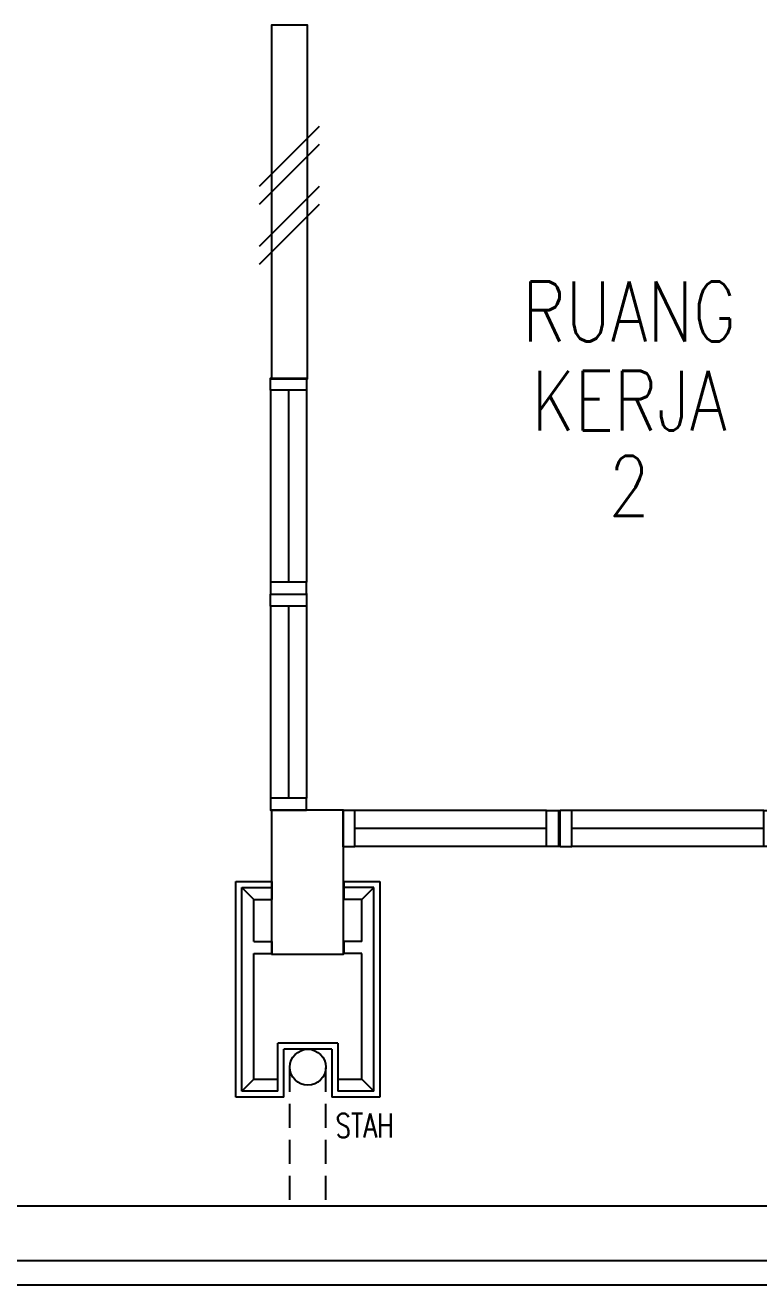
# Model space of a CAD drawing. Header units: millimetres. Extents: x 982 to 80582, y 687 to 58800.
# Drawn here: x 20190 to 23249, y 12653 to 17908 of the extents above; entities that cross this region are included whole.
import ezdxf
from ezdxf.enums import TextEntityAlignment as Align

# ---------------------------------------------------------------- set-up
doc = ezdxf.new("R2010")
doc.units = ezdxf.units.MM
doc.linetypes.add('HIDDEN', pattern=[0.375, 0.25, -0.125])
for name, color, linetype in [('A-ARR', 4, 'Continuous'), ('A-COLUMN', 3, 'Continuous'), ('A-DRAIN', 9, 'Continuous'), ('A-NOTE', 2, 'Continuous'), ('A-PANEL', 13, 'Continuous'), ('A-ROOMSYM', 3, 'Continuous'), ('A-RWDP', 4, 'Continuous'), ('A-SYM', 8, 'Continuous'), ('A-WALL', 1, 'Continuous'), ('A-WIN', 9, 'Continuous'), ('A-WLH', 7, 'Continuous')]:
    doc.layers.add(name, color=color, linetype=linetype)
doc.styles.add('ROMANS', font='romans.shx', dxfattribs={"width": 0.75, "height": 200})
doc.styles.add('style1', font='romans.shx', dxfattribs={"height": 750})

# ---------------------------------------------------------------- blocks, each defined once
blk = doc.blocks.new('A$C75E66BF6')
at = {"layer": 'A-NOTE', "color": 8, "linetype": 'Continuous', "ltscale": 500}
for p, q in [((75, 825), (25, 875)), ((150, 875), (150, 825)), ((450, 875), (450, 825)), ((525, 825), (575, 875)), ((75, 650.3), (75, 825)), ((75, 825), (150, 825)), ((525, 825), (450, 825)), ((525, 650.3), (525, 825)), ((75, 650.3), (150, 650.3)), ((150, 650.3), (150, 600.3)), ((525, 650.3), (450, 650.3)), ((450, 650.3), (450, 600.3)), ((75, 75), (75, 600.3)), ((75, 600.3), (150, 600.3)), ((525, 600.3), (450, 600.3)), ((525, 75), (525, 600.3)), ((75, 75), (25, 25)), ((75, 75), (175, 75)), ((425, 75), (525, 75)), ((525, 75), (575, 25))]:
    blk.add_line(p, q, dxfattribs=at)
at = {"layer": 'A-PANEL', "color": 8}
for p, q in [((0, 0), (0, 900)), ((0, 900), (150, 900)), ((150, 900), (150, 875)), ((450, 900), (600, 900)), ((450, 900), (450, 875)), ((600, 900), (600, 0)), ((25, 875), (150, 875)), ((25, 25), (25, 875)), ((575, 875), (450, 875)), ((575, 25), (575, 875)), ((425, 225), (175, 225)), ((175, 25), (175, 225)), ((425, 225), (425, 25)), ((400, 200), (200, 200)), ((200, 0), (200, 200)), ((400, 200), (400, 0)), ((200, 0), (0, 0)), ((175, 25), (25, 25)), ((600, 0), (400, 0)), ((575, 25), (425, 25))]:
    blk.add_line(p, q, dxfattribs=at)
at = {"layer": 'A-RWDP', "color": 8}
blk.add_circle((300, 125), 75, dxfattribs=at)
blk = doc.blocks.new('A$C49831240')
at = {"layer": 'A-WLH', "color": 8}
for p, q in [((250, 575), (0, 325)), ((250, 500), (0, 250)), ((250, 325), (0, 75)), ((250, 250), (0, 0))]:
    blk.add_line(p, q, dxfattribs=at)
blk = doc.blocks.new('A$C04C40081')
at = {"layer": 'A-WIN', "color": 8}
for p, q in [((850, 150), (50, 150)), ((850, 75), (50, 75)), ((850, 0), (50, 0))]:
    blk.add_line(p, q, dxfattribs=at)
at = {"layer": 'A-WIN', "color": 8, "linetype": 'Continuous'}
for points in [[(50, 150), (0, 150), (0, 0), (50, 0)], [(850, 150), (900, 150), (900, 0), (850, 0)]]:
    blk.add_lwpolyline(points, close=True, dxfattribs=at)

msp = doc.modelspace()

# ---------------------------------------------------------------- linework, layer by layer
at = {"layer": 'A-COLUMN', "color": 8}
msp.add_lwpolyline([(21217.1, 14033.1), (21517.1, 14033.1), (21517.1, 14633.1), (21217.1, 14633.1)], close=True, dxfattribs=at)
at = {"layer": 'A-DRAIN', "color": 8, "linetype": 'Continuous', "ltscale": 1000}
for p, q in [((19867.1, 12983.1), (45367.1, 12983.1)), ((45597.1, 12753.1), (19637.1, 12753.1)), ((19537.1, 12653.1), (45697.1, 12653.1))]:
    msp.add_line(p, q, dxfattribs=at)
at = {"layer": 'A-RWDP', "color": 8, "linetype": 'HIDDEN', "ltscale": 400}
for p, q in [((21292.1, 13558.1), (21292.1, 12983.1)), ((21442.1, 13558.1), (21442.1, 12983.1))]:
    msp.add_line(p, q, dxfattribs=at)
at = {"layer": 'A-WALL', "color": 8, "linetype": 'Continuous', "ltscale": 900}
msp.add_line((21367.1, 15533.1), (21217.1, 15533.1), dxfattribs=at)
at = {"layer": 'A-WALL', "color": 8}
msp.add_lwpolyline([(21217.1, 16433.1), (21367.1, 16433.1), (21367.1, 17908.1), (21217.1, 17908.1)], close=True, dxfattribs=at)

# ---------------------------------------------------------------- block references
at = {"layer": 'A-ARR', "color": 8}
msp.add_blockref('A$C75E66BF6', (21068.3, 13435.6), dxfattribs=at)
at = {"layer": 'A-WIN', "color": 8, "rotation": 90}
for p in [(21363, 15535), (21363.1, 14633.7)]:
    msp.add_blockref('A$C04C40081', p, dxfattribs=at)
at = {"layer": 'A-WIN', "color": 8}
for p in [(21514, 14481.8), (22420, 14481.8)]:
    msp.add_blockref('A$C04C40081', p, dxfattribs=at)
at = {"layer": 'A-WLH', "color": 8}
msp.add_blockref('A$C49831240', (21165.2, 16910.3), dxfattribs=at)

# ---------------------------------------------------------------- texts
at = {"layer": 'A-ROOMSYM', "color": 8, "style": 'style1', "width": 0.8}
for s, p in [('RUANG', (22708.8, 16588.8)), ('KERJA', (22708.8, 16216.6)), ('2', (22708.8, 15860.8))]:
    msp.add_text(s, height=250, dxfattribs=at).set_placement(p, align=Align.CENTER)
at = {"layer": 'A-SYM', "color": 8, "linetype": 'HIDDEN', "ltscale": 500, "style": 'ROMANS', "width": 0.75}
msp.add_text('STAH', height=100, dxfattribs=at).set_placement((21483.8, 13267.3))

doc.saveas('drawing.dxf')
